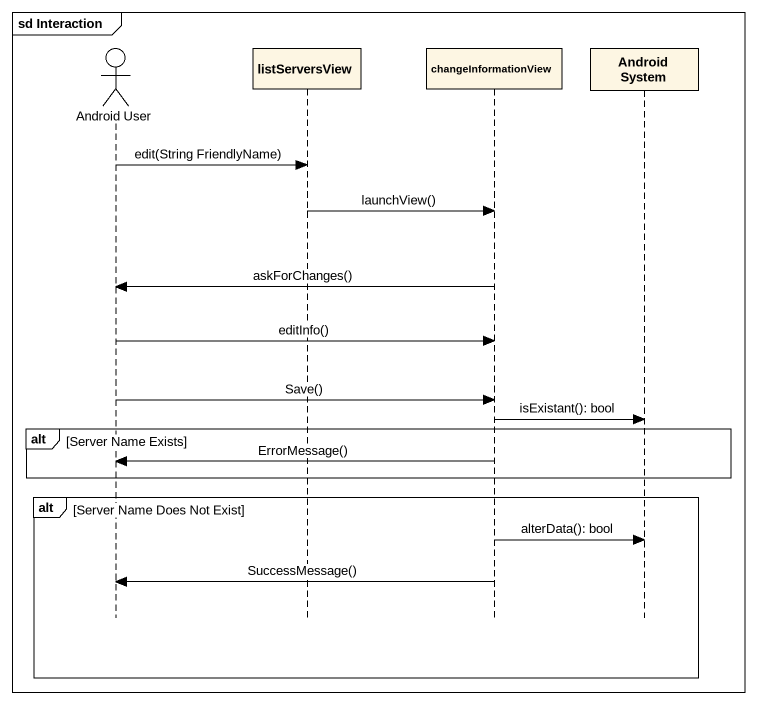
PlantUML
@startuml
mainframe sd Interaction
hide footbox
actor "Android User" as Android_User
participant listServersView
participant changeInformationView
participant "Android System" as Android_System

Android_User -> listServersView : edit(String FriendlyName)
listServersView -> changeInformationView : launchView()
changeInformationView -> Android_User : askForChanges()
Android_User -> changeInformationView : editInfo()
Android_User -> changeInformationView : Save()
changeInformationView -> Android_System : isExistant(): bool
alt Server Name Exists
  changeInformationView -> Android_User : ErrorMessage()
end
alt Server Name Does Not Exist
  changeInformationView -> Android_System : alterData(): bool
  changeInformationView -> Android_User : SuccessMessage()
end
@enduml
